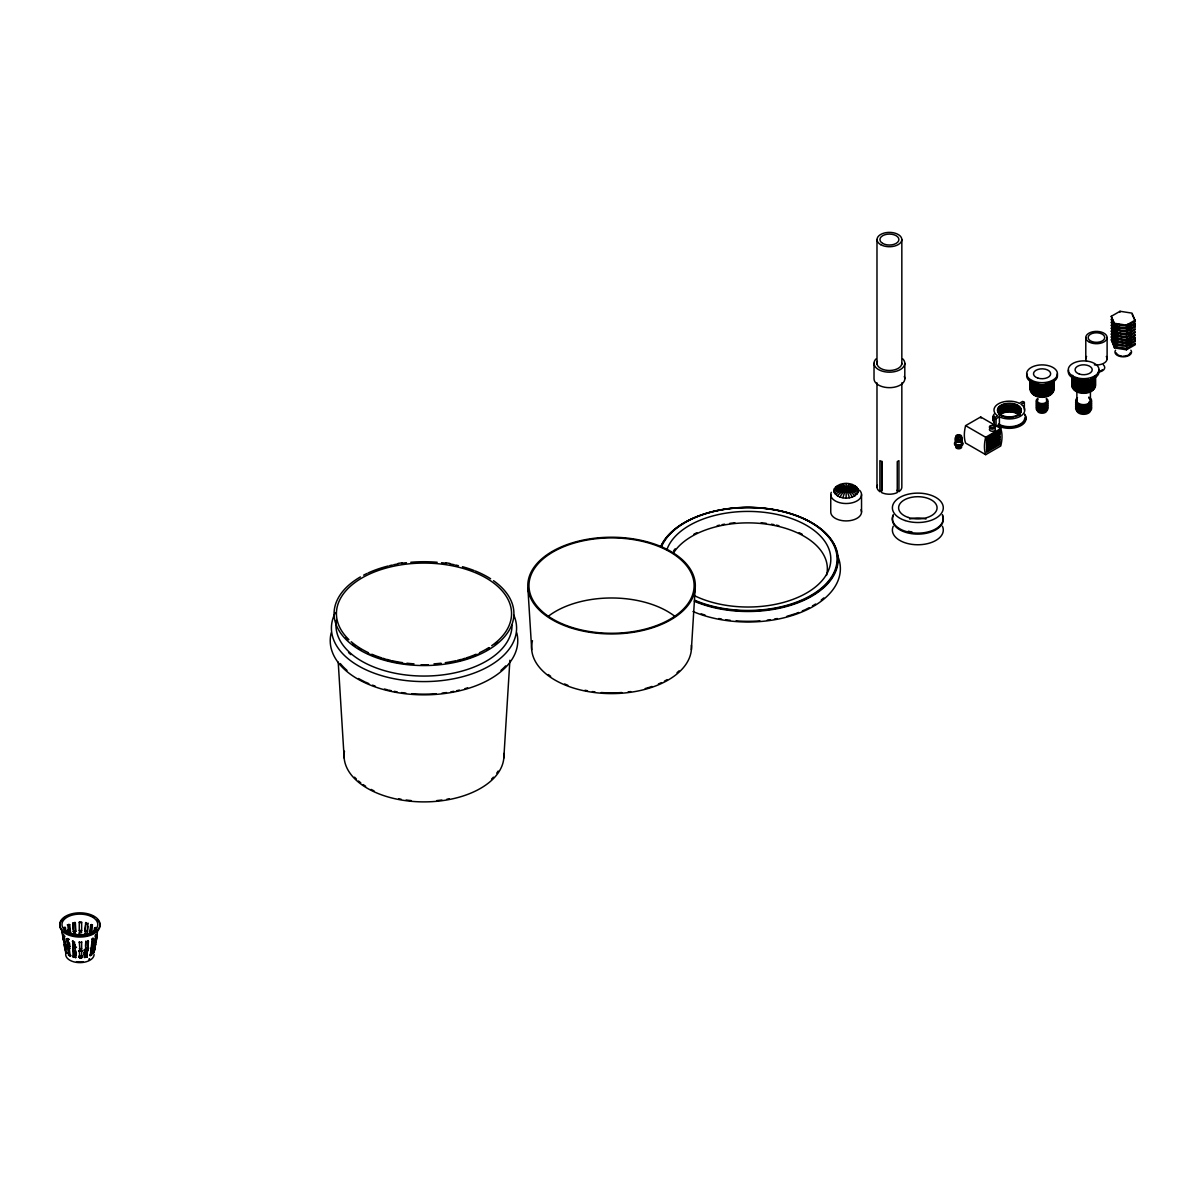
<?xml version="1.0" encoding="UTF-8"?>
<svg xmlns="http://www.w3.org/2000/svg" width="1195" height="1195" viewBox="0 0 1195 1195"><rect width="100%" height="100%" fill="white"/><g stroke="black" fill="none" stroke-linecap="round" stroke-linejoin="round"><path stroke-width="1.5" d="M84.92 931.592L85.846 922.57L84.92 931.592L87.549 931.488L87.847 926.454M87.101 932.115L88.027 923.093M503.827 758.003L509.892 660.252M691.367 649.721L695.206 587.955M84.367 957.076L84.845 950.01L87.041 949.487L87.011 957.18L84.367 957.076L87.011 957.18M84.815 957.703L84.845 950.01M85.457 946.395L85.816 941.092L85.786 948.785L87.967 948.262L88.445 941.197L86.264 941.72M86.563 956.553L87.041 949.487M87.967 948.262L87.997 940.57M90.76 933.639L89.819 933.22L90.715 924.975L92.493 924.9M89.819 933.22L91.552 924.482M91.671 932.533L92.388 925.931L90.715 924.975M91.089 948.621L90.193 955.836L91.716 954.79L92.612 947.575L90.252 948.143M92.209 939.599L91.313 946.813L92.837 945.768L93.733 938.538L91.656 938.986M89.64 955.238L90.88 954.297L91.552 948.89M92.896 938.06L92 945.275L92.837 945.768M94.091 930.95L94.554 927.738L96.556 928.739L95.645 927.484L95.182 930.681M94.958 940.764L95.884 934.804L96.959 935.058L95.809 942.511L93.822 943.527L95.809 942.511M94.898 943.781L96.959 935.058M94.465 944.02L92.448 952.744L93.524 953.012L95.585 944.289L94.465 944.02L93.598 945.29L94.689 945.544M93.524 953.012L95.585 944.289M94.898 947.023L95.914 940.838L94.793 949.935L93.613 949.935M96.974 934.266L96.377 940.271L97.482 931.174M63.858 940.838L64.963 949.935L64.351 943.93M94.793 949.935L94.644 948.576L93.464 948.576M833.707 490.757C836.634 480.928 855.665 480.928 858.578 490.757C855.665 500.585 836.634 500.585 833.707 490.757A33.774 27.575 0 0 1 858.578 490.757M64.455 928.769L65.366 927.499L64.276 927.245L64.739 930.442M67.129 946.694L68.115 945.454M72.79 948.501L72.761 940.809L72.79 948.501L75.419 948.397L75.18 944.857M73.388 957.329L73.358 949.637L73.388 957.329L76.017 957.225L73.836 956.702M85.248 933.071L84.8 933.698L87.429 933.594M95.884 934.804L94.973 936.058L96.063 936.327M68.772 933.803L70.61 932.922L69.713 924.676L67.264 924.9M75.808 952.071L75.808 953.042A4.735 2.734 0 0 0 75.778 955.791L75.808 954.85A4.735 2.734 0 0 1 75.778 952.086L72.88 950.383M75.778 953.057L72.88 951.354M89.819 959.197L89.087 959.749L89.087 958.778M896.833 490.368L898.924 491.578L900.179 490.637A12.428 7.185 0 0 0 901.837 487.052L901.837 382.833M1114.278 323.875L1111.23 316.346L1120.029 311.283L1132.038 313.135L1135.25 321.037L1131.277 323.337L1131.277 325.264L1135.25 322.964L1135.25 323.935L1131.277 326.235L1131.277 328.162L1135.25 325.862L1133.726 322.59M1115.114 326.295L1126.452 328.042L1130.44 325.742L1130.44 323.815L1126.452 326.115L1115.114 324.353L1115.114 326.295L1118.684 324.233M1117.833 326.638L1114.278 328.7L1111.23 322.157L1114.278 329.671M1115.114 329.193L1126.452 330.94L1130.44 328.64L1130.44 326.713L1126.452 329.013L1115.114 327.251L1115.114 329.193L1119.297 327.415A7.11 4.108 0 0 0 1120.522 327.803M1115.114 330.149L1126.452 331.911L1130.44 329.611L1130.44 331.553L1126.452 333.838L1115.114 332.09L1115.114 330.149L1117.489 328.774M1111.23 316.346L1114.457 323.292L1126.452 325.145L1135.25 320.066M1115.114 332.09L1117.489 330.716M66.532 938.926L69.056 939.404L66.532 938.926L67.428 946.141L69.101 947.112L69.937 946.634L69.489 943.019M1115.114 334.988L1126.452 336.751L1130.44 334.451L1130.44 332.509L1126.452 334.809L1115.114 333.061L1115.114 334.988L1119.297 333.226A7.11 4.108 0 0 0 1121.851 333.838M1115.114 335.959L1126.452 337.707L1130.44 335.422L1130.44 337.349L1126.452 339.649L1115.114 337.886L1115.114 335.959L1117.489 334.585M1115.114 337.886L1119.297 336.124M1135.25 325.862L1135.25 326.832L1131.277 329.133L1131.277 331.06L1135.25 328.774L1135.25 329.73L1131.277 332.031L1131.277 333.958L1135.25 331.672L1135.25 332.628L1131.277 334.929L1131.277 336.87L1135.25 334.57L1135.25 335.541L1131.277 337.826L1131.277 339.768L1135.25 337.468L1135.25 338.439L1131.277 340.739L1131.277 342.666L1135.25 340.366L1133.726 337.095M965.59 425.659L980.662 416.965L1000.753 428.557A32.862 18.971 -60 0 1 1000.753 445.974L985.681 454.668L965.59 443.061A32.862 18.971 -60 0 1 965.59 425.659L985.681 437.265L1000.753 428.557M1115.114 340.784L1126.452 342.547L1130.44 340.246L1130.44 338.319L1126.452 340.605L1115.114 338.857L1115.114 340.784L1119.297 339.022A7.11 4.108 0 0 0 1123.24 339.709M67.428 946.141L69.937 946.634M1117.833 341.143L1114.278 343.204L1111.23 336.661L1114.278 344.175M1115.114 343.697L1126.452 345.445L1130.44 343.144L1130.44 341.217L1126.452 343.518L1115.114 341.755L1115.114 343.697L1119.297 341.919M68.488 947.471L69.385 954.685L71.058 955.656L70.221 956.134L68.548 955.163L67.652 947.949L70.161 948.427M1115.114 346.595L1126.452 348.342L1130.44 346.057L1130.44 344.115L1126.452 346.416L1115.114 344.653L1115.114 346.595L1118.684 344.533M994.389 425.48L994.389 417.742L997.735 415.8L996.57 414.994A15.386 8.888 0 0 1 998.482 403.776A15.386 8.888 0 0 1 1017.931 402.67L1019.335 403.327L1022.681 401.401L1024.354 402.371L1024.354 410.109M994.389 417.742L996.062 418.713L999.408 416.771L1000.827 417.443A15.386 8.888 0 0 0 1020.261 416.338A15.386 8.888 0 0 0 1022.173 405.12L1021.008 404.298L1024.354 402.371M68.548 955.163L69.385 954.685M1135.25 340.366L1135.25 341.337L1131.277 343.637L1131.277 345.564L1135.25 343.264L1135.25 344.728L1126.452 349.791L1114.457 347.939L1111.23 339.559L1114.278 346.102M72.88 956.538L75.808 954.85M877.399 485.185A12.428 7.185 0 0 0 878.639 490.637L879.893 491.578L881.985 490.368L881.985 461.255M83.979 952.086L88.37 949.562M83.979 953.057L88.37 950.518M999.931 436.772L986.517 444.51L986.517 443.554L999.931 435.802L999.931 436.772L997.705 435.488M999.931 442.568L986.517 450.321L986.517 449.35L999.931 441.612L999.931 442.568L997.705 441.284M83.725 950.249L88.146 947.725M1127.184 327.415L1130.44 328.64M1127.184 333.226L1130.44 334.451M1127.184 339.022L1130.44 340.246M1127.184 341.919L1130.44 343.144M69.713 924.676L67.876 925.557L68.593 932.16M68.16 933.161L70.61 932.922M73.104 929.576L72.716 922.854L75.36 922.958L75.838 931.353L73.194 931.249L75.838 931.353M62.962 935.297L65.023 944.02L62.962 935.297L64.052 935.043M63.873 936.566L64.948 936.297M64.41 944.618L66.397 945.618L64.41 944.618L65.561 952.071L67.562 953.087L65.561 952.071M87.519 947.635L85.338 948.158L85.786 948.785M85.293 950.637L87.489 950.115M398.055 563.442L402.282 562.77M79.273 922.615L81.648 922.704M79.273 930.397L81.648 930.487M79.273 933.205L81.648 932.608M81.648 942.362L79.273 942.452M81.648 948.681L79.273 948.77M81.648 951.115L79.273 951.205M81.648 957.434L79.273 957.524M62.125 932.533L63.38 940.271L62.274 931.174L62.125 932.533L63.305 932.533M94.883 942.198L96.063 942.198M79.886 921.898L81.648 922.032L81.648 931.174L79.273 931.084L79.273 921.942M445.705 562.77L449.932 563.442M85.398 923.197L87.579 923.72M85.368 930.965L87.549 931.488M72.312 941.436L74.493 941.959L74.971 949.024M93.27 951.459L94.39 951.728M73.239 947.874L75.419 948.397M72.91 950.264L75.091 950.787L75.569 957.852M90.656 932.742L91.597 933.161M998.482 424.076L1000.827 425.181A15.386 8.888 0 0 0 1016.631 425.629A15.386 8.888 0 0 0 1024.772 417.787M998.572 424.987L1000.17 425.749A16.581 9.575 0 0 0 1019.888 425.181A16.581 9.575 0 0 0 1024.683 414.127M1127.811 324.233L1130.44 325.742M1127.811 344.533L1130.44 346.057M90.88 954.297L91.716 954.79M83.964 954.85L86.891 956.538M75.36 922.958L74.912 922.331L75.39 930.726M1132.203 314.479L1135.25 321.037M1133.726 323.561L1135.25 326.832M1133.726 338.065L1135.25 341.337M1114.278 325.802L1111.23 319.259L1114.278 326.773M1114.278 331.598L1111.23 325.055L1114.278 332.568M1114.278 334.51L1111.23 327.953L1114.278 335.466M1114.278 337.408L1111.23 330.851L1114.278 338.379M1114.278 340.306L1111.23 333.749L1114.278 341.277M980.662 416.965L981.035 418.145M64.276 936.536L65.202 942.496M65.501 944.364L66.188 948.83M65.322 945.887L66.472 953.341M65.366 927.499L65.83 930.711M68.205 939.897L69.101 947.112M69.325 948.92L70.221 956.134M67.368 938.448L68.264 945.663M68.877 924.198L69.773 932.444M67.577 930.024L67.936 933.325M75.539 950.159L75.897 955.462M527.876 587.955L531.715 649.721M338.215 662.105L344.16 758.003M73.164 923.481L73.657 931.876M1126.452 325.145L1126.452 326.115M1126.452 328.042L1126.452 329.013M1126.452 330.94L1126.452 331.911M1126.452 333.838L1126.452 334.809M1126.452 336.751L1126.452 337.707M1126.452 339.649L1126.452 340.605M1126.452 342.547L1126.452 343.518M1126.452 345.445L1126.452 346.416M1126.452 348.342L1126.452 349.791M1120.029 311.283L1120.029 312.239M1114.457 323.292L1114.457 347.939M1107.108 337.543L1107.108 358.814M1090.423 390.944L1090.423 401.102M1085.792 337.543L1085.792 358.814M1076.874 390.944L1076.874 401.102M999.408 416.771L999.408 424.509L996.062 426.436L996.062 418.713M904.809 363.295L904.809 378.77M901.837 239.553L901.837 364.221M898.924 491.578L898.924 460.643L897.251 461.599L897.251 492.549L895.623 493.266A12.428 7.185 0 0 1 883.195 493.266L881.566 492.549L881.566 461.599L879.893 460.643L879.893 491.578M876.981 239.553L876.981 364.221M876.981 382.833L876.981 487.052M874.023 363.295L874.023 378.77A15.386 8.888 0 0 0 891.425 387.583A15.386 8.888 0 0 0 904.286 376.47M861.535 494.625L861.535 512.028M846.15 483.572L846.15 497.942M830.749 494.625L830.749 512.028A15.386 8.888 0 0 0 848.151 520.841A15.386 8.888 0 0 0 861.012 509.727M81.648 941.675L81.648 949.368L79.886 949.502L79.273 941.765M81.648 950.428L81.648 958.121L79.886 958.256L79.273 950.518M79.273 932.518L79.273 935.894M82.246 956.792A4.735 2.734 0 0 1 78.646 957.061M84.457 953.715A4.735 2.734 0 0 1 84.457 955.134M84.457 952.759A4.735 2.734 0 0 1 84.457 954.163M82.246 955.821A4.735 2.734 0 0 1 78.646 956.105M78.646 950.817A4.735 2.734 0 0 1 82.246 951.086M97.318 919.612A20.136 11.621 0 0 1 91.418 934.938A20.136 11.621 0 0 1 64.455 932.892A20.136 11.621 0 0 1 65.65 917.207M89.939 915.355A20.136 11.621 0 0 1 94.106 917.207M94.091 954.432A14.206 8.201 0 0 1 78.019 962.558A14.206 8.201 0 0 1 66.158 952.31M93.27 933.161A18.941 10.934 0 0 1 90.745 934.385M87.892 935.341A18.941 10.934 0 0 1 84.785 935.984M70.4 934.893A18.941 10.934 0 0 1 67.697 933.803M66.487 933.161A18.941 10.934 0 0 1 64.351 931.697M83.247 961.691A13.026 7.514 0 0 1 76.51 961.691M73.373 947.919A13.026 7.514 0 0 1 76.51 947.157M942.422 515.613A25.453 14.698 0 0 1 917.835 534.12A25.453 14.698 0 0 1 893.248 515.613M912.009 531.969A22.496 12.996 0 0 1 908.32 531.192M942.422 526.248A25.453 14.698 0 0 1 917.835 544.756A25.453 14.698 0 0 1 893.248 526.248M909.694 519.018A19.239 11.114 0 0 1 925.976 519.018M942.422 514.642A25.453 14.698 0 0 1 917.835 533.149A25.453 14.698 0 0 1 893.248 514.642M834.14 488.904A33.774 26.634 24.9 0 1 858.159 492.609M835.38 487.172A33.774 23.885 45 0 1 856.92 494.342M839.936 484.543A33.774 13.787 71.6 0 1 852.364 496.971M837.351 485.678A33.774 19.493 60 0 1 854.933 495.835M834.14 492.609A33.774 26.634 -24.9 0 1 858.159 488.904M835.38 494.342A33.774 23.885 -45 0 1 856.92 487.172M842.923 483.826A33.774 7.14 81.2 0 1 849.361 497.688M837.351 495.835A33.774 19.493 -60 0 1 854.933 485.678M839.936 496.971A33.774 13.787 -71.6 0 1 852.364 484.543M842.923 497.688A33.774 7.14 -81.2 0 1 849.361 483.826M859.474 490.174A15.386 8.888 0 0 1 848.151 503.439A15.386 8.888 0 0 1 831.272 492.325M902.748 358.858A15.386 8.888 0 0 1 889.409 372.183A15.386 8.888 0 0 1 876.084 358.858M901.837 363.295A12.428 7.185 0 0 1 887.795 370.42A12.428 7.185 0 0 1 877.399 361.443M960.451 436.578A3.555 2.046 0 0 1 961.392 439.685A3.555 2.046 0 0 1 955.94 439.685A3.555 2.046 0 0 1 956.896 436.578M961.228 437.504A2.958 1.703 0 0 1 960.362 439.76A2.958 1.703 0 0 1 956.403 439.461A2.958 1.703 0 0 1 956.568 437.146M958.674 436.653A2.958 1.703 0 0 1 959.436 436.713M961.183 438.849A3.555 2.046 0 0 1 960.944 441.866A3.555 2.046 0 0 1 955.761 441.478A3.555 2.046 0 0 1 956.896 438.52M960.212 447.572A1.778 1.031 0 0 1 957.135 447.572M961.228 446.213A2.958 1.703 0 0 1 960.362 448.469A2.958 1.703 0 0 1 956.403 448.155A2.958 1.703 0 0 1 956.568 445.854M962.677 443.539A4.138 2.39 0 0 1 960.093 446.407A4.138 2.39 0 0 1 954.91 445.167A4.138 2.39 0 0 1 956.597 442.09M961.602 442.464A4.138 2.39 0 0 1 962.259 442.972M961.631 444.167A2.958 1.703 0 0 1 960.153 445.645M957.897 445.81A2.958 1.703 0 0 1 956.105 445.018M961.602 441.508A4.138 2.39 0 0 1 961.333 445.033A4.138 2.39 0 0 1 955.268 444.57A4.138 2.39 0 0 1 956.597 441.119M961.228 442.344A2.958 1.703 0 0 1 960.362 444.6A2.958 1.703 0 0 1 956.403 444.301A2.958 1.703 0 0 1 956.568 441.986M961.228 439.446A2.958 1.703 0 0 1 961.228 441.149M960.765 441.508A2.958 1.703 0 0 1 956.568 441.508A2.958 1.703 0 0 1 956.568 439.088M985.681 454.668A32.862 18.971 -60 0 1 985.681 437.265M994.867 428.572A2.987 1.718 0 0 1 992.776 431.246A2.987 1.718 0 0 1 989.565 428.975A2.987 1.718 0 0 1 994.494 428.318M994.942 433.098A2.614 1.509 0 0 1 994.793 433.979M994.225 434.457A2.614 1.509 0 0 1 992.388 434.905M995.136 432.127A2.987 1.718 0 0 1 993.523 433.053M995.136 433.098A2.987 1.718 0 0 1 994.867 433.382M994.046 431.933A2.987 1.718 0 0 1 993.523 432.082M995.316 433.068A2.987 1.718 0 0 1 992.388 435.114M1020.306 411.782A11.845 6.841 0 0 0 1010.537 407.6A11.845 6.841 0 0 0 999.528 410.602L998.437 411.782L999.528 408.675A11.845 6.841 0 0 1 1012.807 405.927A11.845 6.841 0 0 1 1021.217 412.469M1003.456 416.622A10.65 6.154 0 0 1 1000.514 408.092A10.65 6.154 0 0 1 1015.287 406.39A10.65 6.154 0 0 1 1018.23 414.919M1016.915 415.86A10.65 6.154 0 0 1 1015.287 416.622M1013.45 417.189A10.65 6.154 0 0 1 1005.294 417.189M1002.799 416.218A11.845 6.841 0 0 1 1000.469 406.031A11.845 6.841 0 0 1 1018.274 406.031A11.845 6.841 0 0 1 1015.944 416.218M1013.898 416.846A11.845 6.841 0 0 1 1004.846 416.846M998.915 414.635A10.65 6.154 0 0 1 1010.417 407.316A10.65 6.154 0 0 1 1019.216 415.785M998.915 414.172A10.65 6.154 0 0 1 1010.417 409.243A10.65 6.154 0 0 1 1020.022 415.367M999.528 412.544A11.845 6.841 0 0 1 1010.537 409.541A11.845 6.841 0 0 1 1020.306 413.724M999.528 414.471A11.845 6.841 0 0 1 1019.216 414.471M994.27 419.52A15.386 8.888 0 0 1 994.27 416.054M1024.683 415.098A16.581 9.575 0 0 1 1018.588 426.72A16.581 9.575 0 0 1 997.646 425.525M994.061 422.418A16.581 9.575 0 0 1 993.12 416.891M994.061 421.447A16.581 9.575 0 0 1 994.061 414.127M1088.57 411.558A5.333 3.077 0 0 1 1088.077 412.096M1086.613 412.932A5.333 3.077 0 0 1 1085.687 413.216M1081.609 413.216A5.333 3.077 0 0 1 1080.683 412.932M1088.914 398.219A6.811 3.929 0 0 1 1088.466 403.492A6.811 3.929 0 0 1 1079.324 403.746L1078.383 403.208A6.811 3.929 0 0 1 1077.128 399.578M1095.262 376.664A11.845 6.841 0 0 1 1082.491 384.79A11.845 6.841 0 0 1 1072.707 375.379M1095.262 378.591A11.845 6.841 0 0 1 1082.491 386.732A11.845 6.841 0 0 1 1072.707 377.306M1093.5 381.802A10.65 6.154 0 0 1 1091.184 383.789M1089.571 384.551A10.65 6.154 0 0 1 1073.2 380.637M1094.306 379.442A10.65 6.154 0 0 1 1094.097 380.637M1089.825 403.581A7.992 4.616 0 0 1 1089.302 409.78A7.992 4.616 0 0 1 1078.577 410.079L1077.472 409.437A7.992 4.616 0 0 1 1075.993 405.165M1090.423 408.063A6.811 3.929 0 0 1 1086.852 411.916A6.811 3.929 0 0 1 1079.324 411.483L1078.383 410.946A6.811 3.929 0 0 1 1077.128 407.301M1093.5 380.832A10.65 6.154 0 0 1 1082.61 384.596A10.65 6.154 0 0 1 1073.2 379.681M1094.306 378.471A10.65 6.154 0 0 1 1094.097 379.681M1093.5 383.729A10.65 6.154 0 0 1 1076.112 385.731M1074.783 384.79A10.65 6.154 0 0 1 1073.2 382.579M1094.306 381.369A10.65 6.154 0 0 1 1094.097 382.579M1095.262 379.562A11.845 6.841 0 0 1 1082.491 387.703A11.845 6.841 0 0 1 1072.707 378.277M1093.5 382.758A10.65 6.154 0 0 1 1091.184 384.76M1089.571 385.522A10.65 6.154 0 0 1 1085.732 386.448M1081.565 386.448A10.65 6.154 0 0 1 1073.2 381.608M1094.306 380.413A10.65 6.154 0 0 1 1094.097 381.608M1090.423 410.766A6.811 3.929 0 0 1 1086.255 414.008A6.811 3.929 0 0 1 1079.324 413.425L1078.383 412.872A6.811 3.929 0 0 1 1077.128 409.243M1095.262 376.425A11.845 6.841 0 0 1 1083.656 381.922A11.845 6.841 0 0 1 1072.034 376.425M1093.5 377.934A10.65 6.154 0 0 1 1091.184 379.92M1089.571 380.697A10.65 6.154 0 0 1 1085.732 381.608M1081.565 381.608A10.65 6.154 0 0 1 1073.2 376.769M1095.262 377.62A11.845 6.841 0 0 1 1082.491 385.761A11.845 6.841 0 0 1 1072.707 376.335M1092.514 378.023A10.65 6.154 0 0 1 1091.184 378.964M1089.571 379.726A10.65 6.154 0 0 1 1087.734 380.294M1085.732 380.637A10.65 6.154 0 0 1 1081.565 380.637M1079.578 380.294A10.65 6.154 0 0 1 1074.783 378.023M1094.59 376.739A11.845 6.841 0 0 1 1082.491 380.921A11.845 6.841 0 0 1 1072.034 375.454M1095.262 375.693A11.845 6.841 0 0 1 1083.656 383.864A11.845 6.841 0 0 1 1072.034 375.693M1095.486 376.052A11.845 6.841 0 0 1 1083.656 382.893A11.845 6.841 0 0 1 1071.81 376.052M1093.5 378.89A10.65 6.154 0 0 1 1089.571 381.653M1087.734 382.221A10.65 6.154 0 0 1 1079.578 382.221M1077.726 381.653A10.65 6.154 0 0 1 1076.112 380.891M1074.783 379.965A10.65 6.154 0 0 1 1073.2 377.739M1094.306 376.544A10.65 6.154 0 0 1 1094.097 377.739M1093.5 379.861A10.65 6.154 0 0 1 1089.571 382.624M1087.734 383.192A10.65 6.154 0 0 1 1074.783 380.921M1073.797 379.861A10.65 6.154 0 0 1 1073.2 378.71M1095.262 380.533A11.845 6.841 0 0 1 1082.491 388.659A11.845 6.841 0 0 1 1072.707 379.248M1093.5 384.7A10.65 6.154 0 0 1 1089.571 387.464M1087.734 388.031A10.65 6.154 0 0 1 1074.783 385.761M1073.797 384.7A10.65 6.154 0 0 1 1073.2 383.55M1095.262 381.489A11.845 6.841 0 0 1 1082.491 389.63A11.845 6.841 0 0 1 1072.707 380.204M1093.5 385.671A10.65 6.154 0 0 1 1082.61 389.436A10.65 6.154 0 0 1 1073.2 384.506M1095.262 382.46A11.845 6.841 0 0 1 1082.491 390.601A11.845 6.841 0 0 1 1072.707 381.175M1093.5 386.627A10.65 6.154 0 0 1 1081.565 390.317M1079.578 389.958A10.65 6.154 0 0 1 1073.2 385.477M1094.306 384.282A10.65 6.154 0 0 1 1094.097 385.477M1095.262 383.431A11.845 6.841 0 0 1 1082.491 391.557A11.845 6.841 0 0 1 1072.707 382.146M1093.5 387.598A10.65 6.154 0 0 1 1091.184 389.6M1089.571 390.362A10.65 6.154 0 0 1 1085.732 391.273M1079.578 390.929A10.65 6.154 0 0 1 1073.2 386.448M1094.306 385.238A10.65 6.154 0 0 1 1094.097 386.448M1095.262 384.387A11.845 6.841 0 0 1 1082.491 392.528A11.845 6.841 0 0 1 1072.707 383.117M1094.306 386.209A10.65 6.154 0 0 1 1087.734 391.9A10.65 6.154 0 0 1 1076.112 390.556M1074.783 389.63A10.65 6.154 0 0 1 1073.2 387.404M1088.182 379.472A11.845 6.841 0 0 1 1079.115 379.472M1087.734 379.323A10.65 6.154 0 0 1 1079.578 379.323M1077.726 378.755A10.65 6.154 0 0 1 1076.112 377.993M1098.743 369.972A15.386 8.888 0 0 1 1083.656 380.593A15.386 8.888 0 0 1 1068.554 369.972M1090.423 406.897A6.811 3.929 0 0 1 1086.255 410.139A6.811 3.929 0 0 1 1079.324 409.556L1078.383 409.004A6.811 3.929 0 0 1 1077.128 405.374M1088.914 404.015A6.811 3.929 0 0 1 1089.646 404.657M1088.914 402.088A6.811 3.929 0 0 1 1088.466 407.361A6.811 3.929 0 0 1 1079.324 407.614L1078.383 407.077A6.811 3.929 0 0 1 1077.128 403.432M1090.423 402.267A6.811 3.929 0 0 1 1086.852 406.106A6.811 3.929 0 0 1 1079.324 405.688L1078.383 405.135A6.811 3.929 0 0 1 1076.874 402.267M1090.706 400.474A7.992 4.616 0 0 1 1088.72 406.21A7.992 4.616 0 0 1 1078.577 406.21L1077.472 405.568A7.992 4.616 0 0 1 1075.993 401.311M1090.706 402.401A7.992 4.616 0 0 1 1088.72 408.152A7.992 4.616 0 0 1 1078.577 408.152L1077.472 407.51A7.992 4.616 0 0 1 1075.993 403.238M1090.706 406.27A7.992 4.616 0 0 1 1088.72 412.021A7.992 4.616 0 0 1 1078.577 412.021L1077.472 411.379A7.992 4.616 0 0 1 1075.993 407.107M1088.72 397.143A7.992 4.616 0 0 1 1089.825 403.641A7.992 4.616 0 0 1 1078.577 404.283L1077.472 403.641A7.992 4.616 0 0 1 1077.472 397.786M1094.306 387.18A10.65 6.154 0 0 1 1084.687 393.304A10.65 6.154 0 0 1 1073.2 388.375M1053.691 384.521A11.845 6.841 0 0 1 1042.07 392.692A11.845 6.841 0 0 1 1030.463 384.521M1053.691 383.565A11.845 6.841 0 0 1 1042.07 391.721A11.845 6.841 0 0 1 1030.463 383.565M1053.691 382.594A11.845 6.841 0 0 1 1042.07 390.765A11.845 6.841 0 0 1 1030.463 382.594M1053.691 381.623A11.845 6.841 0 0 1 1042.07 389.794A11.845 6.841 0 0 1 1030.463 381.623M1053.691 380.652A11.845 6.841 0 0 1 1042.07 388.823A11.845 6.841 0 0 1 1030.463 380.652M1053.915 381.026A11.845 6.841 0 0 1 1042.07 387.867A11.845 6.841 0 0 1 1030.224 381.026M1052.72 381.504A10.65 6.154 0 0 1 1044.146 387.538M1039.994 387.538A10.65 6.154 0 0 1 1032.226 383.864M1031.614 382.714A10.65 6.154 0 0 1 1031.419 381.504M1052.72 382.475A10.65 6.154 0 0 1 1051.914 384.835M1050.928 385.895A10.65 6.154 0 0 1 1033.212 385.895M1031.614 383.67A10.65 6.154 0 0 1 1031.419 382.475M1053.915 380.055A11.845 6.841 0 0 1 1042.07 386.896A11.845 6.841 0 0 1 1030.224 380.055M1053.691 388.39A11.845 6.841 0 0 1 1042.07 396.561A11.845 6.841 0 0 1 1030.463 388.39M1053.691 385.492A11.845 6.841 0 0 1 1042.07 393.663A11.845 6.841 0 0 1 1030.463 385.492M1053.691 386.463A11.845 6.841 0 0 1 1042.07 394.634A11.845 6.841 0 0 1 1030.463 386.463M1053.691 387.419A11.845 6.841 0 0 1 1042.07 395.59A11.845 6.841 0 0 1 1030.463 387.419M1052.526 390.436A10.65 6.154 0 0 1 1043.116 395.366A10.65 6.154 0 0 1 1032.226 391.601M1050.928 382.027A10.65 6.154 0 0 1 1033.212 382.027M1053.691 380.428A11.845 6.841 0 0 1 1042.07 385.925A11.845 6.841 0 0 1 1030.463 380.428M1052.526 391.407A10.65 6.154 0 0 1 1043.116 396.337A10.65 6.154 0 0 1 1032.226 392.558M1052.526 384.641A10.65 6.154 0 0 1 1043.116 389.57A10.65 6.154 0 0 1 1032.226 385.791M1048.642 382.848A11.845 6.841 0 0 1 1046.596 383.476M1037.544 383.476A11.845 6.841 0 0 1 1035.497 382.848M1053.004 380.742A11.845 6.841 0 0 1 1042.07 384.954A11.845 6.841 0 0 1 1031.136 380.742M1052.526 380.772A10.65 6.154 0 0 1 1046.148 385.253M1044.146 385.612A10.65 6.154 0 0 1 1039.994 385.612M1037.992 385.253A10.65 6.154 0 0 1 1032.226 381.922M1052.72 387.314A10.65 6.154 0 0 1 1044.146 393.349A10.65 6.154 0 0 1 1032.226 389.66M1031.614 388.509A10.65 6.154 0 0 1 1031.419 387.314M1052.526 389.48A10.65 6.154 0 0 1 1043.116 394.395A10.65 6.154 0 0 1 1032.226 390.631M1052.526 385.612A10.65 6.154 0 0 1 1043.116 390.526A10.65 6.154 0 0 1 1032.226 386.762M1052.526 386.582A10.65 6.154 0 0 1 1046.148 391.064M1044.146 391.407A10.65 6.154 0 0 1 1039.994 391.407M1037.992 391.064A10.65 6.154 0 0 1 1032.226 387.733M1052.72 386.343A10.65 6.154 0 0 1 1044.146 392.378M1039.994 392.378A10.65 6.154 0 0 1 1032.226 388.704M1031.614 387.538A10.65 6.154 0 0 1 1031.419 386.343M1057.172 373.975A15.386 8.888 0 0 1 1042.07 384.596A15.386 8.888 0 0 1 1026.968 373.975M1046.357 399.683A4.735 2.734 0 0 1 1041.816 403.581A4.735 2.734 0 0 1 1038.022 399.429M1052.526 381.743A10.65 6.154 0 0 1 1046.148 386.224M1044.146 386.582A10.65 6.154 0 0 1 1039.994 386.582M1037.992 386.224A10.65 6.154 0 0 1 1032.226 382.893M1045.998 403.193A4.735 2.734 0 0 1 1042.533 407.435A4.735 2.734 0 0 1 1037.693 403.671M1047.537 401.475A5.915 3.421 0 0 1 1042.07 406.195A5.915 3.421 0 0 1 1036.603 401.475M1046.715 402.252A4.735 2.734 0 0 1 1042.07 405.508A4.735 2.734 0 0 1 1037.424 402.252M1046.252 398.428A5.915 3.421 0 0 1 1046.252 403.253A5.915 3.421 0 0 1 1037.887 403.253A5.915 3.421 0 0 1 1037.887 398.428M1047.537 403.402A5.915 3.421 0 0 1 1042.07 408.122A5.915 3.421 0 0 1 1036.603 403.402M1046.447 405.598A4.735 2.734 0 0 1 1042.07 409.377A4.735 2.734 0 0 1 1037.693 405.598M1046.447 409.467A4.735 2.734 0 0 1 1042.07 413.246A4.735 2.734 0 0 1 1037.693 409.467M1047.537 407.271A5.915 3.421 0 0 1 1041.487 411.976A5.915 3.421 0 0 1 1037.155 406.673M1046.715 408.048A4.735 2.734 0 0 1 1041.607 411.304A4.735 2.734 0 0 1 1037.693 407.54M1047.537 405.344A5.915 3.421 0 0 1 1042.07 410.064A5.915 3.421 0 0 1 1036.603 405.344M1044.161 411.722A2.958 1.703 0 0 1 1043.713 411.931M1040.427 411.931A2.958 1.703 0 0 1 1039.979 411.722M1052.72 391.183A10.65 6.154 0 0 1 1042.07 397.323A10.65 6.154 0 0 1 1031.419 391.183M1103.343 364.863A8.29 4.78 0 0 1 1098.071 372.213M1102.358 369.793A7.11 4.108 0 0 1 1101.476 370.42M1100.401 370.928A7.11 4.108 0 0 1 1099.161 371.301M1106.301 356.454A10.65 6.154 0 0 1 1104.688 362.712A10.65 6.154 0 0 1 1094.366 364.848M1086.599 361.174A10.65 6.154 0 0 1 1086.599 356.454M1124.629 328.027A7.11 4.108 0 0 1 1121.851 328.027M1130.216 352.854A7.11 4.108 0 0 1 1129.798 353.615M1129.141 354.332A7.11 4.108 0 0 1 1128.259 354.945M1127.184 355.453A7.11 4.108 0 0 1 1123.24 356.155M1121.851 356.065A7.11 4.108 0 0 1 1119.297 355.453M1118.221 354.945A7.11 4.108 0 0 1 1117.34 354.332M1116.683 353.615A7.11 4.108 0 0 1 1116.279 352.854M1127.184 324.517A7.11 4.108 0 0 1 1125.959 324.906M1123.24 325.204A7.11 4.108 0 0 1 1119.297 324.517M1127.184 344.817A7.11 4.108 0 0 1 1125.959 345.206M1123.24 345.519A7.11 4.108 0 0 1 1119.297 344.817M1127.184 330.328A7.11 4.108 0 0 1 1125.959 330.701M1124.629 330.94A7.11 4.108 0 0 1 1119.297 330.328M1125.959 342.308A7.11 4.108 0 0 1 1120.522 342.308M1125.959 336.497A7.11 4.108 0 0 1 1120.522 336.497M1130.903 350.21A8.29 4.78 0 0 1 1123.24 356.827A8.29 4.78 0 0 1 1115.577 350.21M548.102 616.426A78.975 45.604 0 0 1 674.981 616.426M679.074 670.828A78.736 45.455 0 0 1 677.012 672.71M667.213 679.611A78.736 45.455 0 0 1 664.42 681.15M661.492 682.599A78.736 45.455 0 0 1 658.445 683.973M652.022 686.453A78.736 45.455 0 0 1 645.21 688.559M630.676 691.561A78.736 45.455 0 0 1 628.167 691.89M621.818 692.532A78.736 45.455 0 0 1 601.264 692.532M594.916 691.89A78.736 45.455 0 0 1 592.406 691.561M587.462 690.74A78.736 45.455 0 0 1 585.012 690.262M567.804 685.258A78.736 45.455 0 0 1 564.637 683.973M550.671 676.295A78.736 45.455 0 0 1 548.296 674.548M691.367 645.195A79.931 46.142 0 0 1 607.628 693.548A79.931 46.142 0 0 1 532.477 640.684M823.803 597.918A91.149 52.625 0 0 1 821.234 600.024M815.558 604.028A91.149 52.625 0 0 1 812.466 605.895M809.224 607.672A91.149 52.625 0 0 1 805.848 609.36M804.683 609.898A91.149 52.625 0 0 1 802.308 610.944M798.663 612.438A91.149 52.625 0 0 1 796.154 613.364M794.884 613.812A91.149 52.625 0 0 1 786.982 616.247M777.318 618.517A91.149 52.625 0 0 1 774.48 619.04M770.163 619.727A91.149 52.625 0 0 1 767.265 620.115M759.915 620.862A91.149 52.625 0 0 1 736.12 620.862M730.235 620.295A91.149 52.625 0 0 1 725.873 619.727M721.556 619.04A91.149 52.625 0 0 1 718.718 618.517M705.05 615.096A91.149 52.625 0 0 1 701.151 613.812M837.605 555.72A92.359 53.327 0 0 1 799.321 613.02A92.359 53.327 0 0 1 692.995 611.511M660.611 546.832A90.103 52.027 0 0 1 781.127 511.101A90.103 52.027 0 0 1 826.776 584.743A90.103 52.027 0 0 1 694.34 601.264M661.014 546.563A89.7 51.788 0 0 1 780.977 510.982A89.7 51.788 0 0 1 826.417 584.295A89.7 51.788 0 0 1 694.594 600.741M661.582 546.518A89.102 51.445 0 0 1 780.768 511.176A89.102 51.445 0 0 1 825.894 583.996A89.102 51.445 0 0 1 694.937 600.338M666.795 549.894A82.813 47.815 0 0 1 777.183 514.477A82.813 47.815 0 0 1 819.725 583.13A82.813 47.815 0 0 1 695.49 596.171M673.577 550.88A80.573 46.515 0 0 1 675.19 548.789M693.907 534.21A80.573 46.515 0 0 1 696.909 532.716M717.179 525.71A80.573 46.515 0 0 1 719.644 525.143M722.124 524.635A80.573 46.515 0 0 1 724.633 524.172M729.727 523.38A80.573 46.515 0 0 1 734.895 522.783M761.14 522.783A80.573 46.515 0 0 1 766.309 523.38M771.402 524.172A80.573 46.515 0 0 1 773.912 524.635M776.391 525.143A80.573 46.515 0 0 1 778.856 525.71M799.126 532.716A80.573 46.515 0 0 1 802.129 534.21M673.323 553.255A79.333 45.798 0 0 1 767.295 524.246A79.333 45.798 0 0 1 826.492 575.407M348.895 639.624A87.564 50.549 0 0 1 370.689 573.525A87.564 50.549 0 0 1 486.918 578.485A87.564 50.549 0 0 1 491.683 645.703M488.874 647.585A87.564 50.549 0 0 1 479.539 652.709M476.148 654.233A87.564 50.549 0 0 1 470.233 656.563M469.008 656.996A87.564 50.549 0 0 1 466.528 657.818M465.273 658.221A87.564 50.549 0 0 1 462.719 658.968M461.434 659.326A87.564 50.549 0 0 1 457.506 660.342M456.176 660.656A87.564 50.549 0 0 1 445.272 662.672M441.074 663.21A87.564 50.549 0 0 1 434.009 663.852M413.993 663.852A87.564 50.549 0 0 1 406.912 663.21M402.715 662.672A87.564 50.549 0 0 1 391.811 660.656M390.481 660.342A87.564 50.549 0 0 1 386.553 659.326M385.268 658.968A87.564 50.549 0 0 1 382.714 658.221M381.459 657.818A87.564 50.549 0 0 1 371.839 654.233M368.448 652.709A87.564 50.549 0 0 1 351.196 641.715M493.505 580.695A89.924 51.923 0 0 1 483.288 652.664A89.924 51.923 0 0 1 358.366 649.124A89.924 51.923 0 0 1 360.412 576.916M363.609 575.168A89.924 51.923 0 0 1 366.94 573.495M368.09 572.973A89.924 51.923 0 0 1 388.226 565.997M389.585 565.668A89.924 51.923 0 0 1 392.318 565.041M393.693 564.742A89.924 51.923 0 0 1 397.89 563.95M402.147 563.263A89.924 51.923 0 0 1 406.449 562.711M410.796 562.277A89.924 51.923 0 0 1 437.191 562.277M441.538 562.711A89.924 51.923 0 0 1 445.84 563.263M450.097 563.95A89.924 51.923 0 0 1 454.294 564.742M455.668 565.041A89.924 51.923 0 0 1 458.417 565.668M462.45 566.699A89.924 51.923 0 0 1 473.952 570.463M475.177 570.941A89.924 51.923 0 0 1 490.622 578.768M513.805 615.141A92.583 53.446 0 0 1 421.73 681.568A92.583 53.446 0 0 1 335.407 612.617M516.748 632.767A93.763 54.133 0 0 1 424.001 694.833A93.763 54.133 0 0 1 331.239 632.767M498.136 771.059A78.736 45.455 0 0 1 496.747 773.135M493.43 777.168A78.736 45.455 0 0 1 491.533 779.11M449.305 798.783A78.736 45.455 0 0 1 446.855 799.246M441.881 800.008A78.736 45.455 0 0 1 436.817 800.59M411.17 800.59A78.736 45.455 0 0 1 406.121 800.008M401.132 799.246A78.736 45.455 0 0 1 398.682 798.783M374.05 790.881A78.736 45.455 0 0 1 371.122 789.417M365.655 786.265A78.736 45.455 0 0 1 363.131 784.577M360.756 782.815A78.736 45.455 0 0 1 358.53 780.992M356.454 779.11A78.736 45.455 0 0 1 354.556 777.168M497.777 642.103A88.744 51.236 0 0 1 495.283 644.15M489.756 648.048A88.744 51.236 0 0 1 486.753 649.871M479.165 653.77A88.744 51.236 0 0 1 467.111 658.415M465.826 658.818A88.744 51.236 0 0 1 463.242 659.58M461.942 659.954A88.744 51.236 0 0 1 457.954 660.969M449.753 662.657A88.744 51.236 0 0 1 446.96 663.12M441.313 663.882A88.744 51.236 0 0 1 437.011 664.315M428.348 664.808A88.744 51.236 0 0 1 421.088 664.838M410.975 664.315A88.744 51.236 0 0 1 403.85 663.539M402.431 663.33A88.744 51.236 0 0 1 391.377 661.283M388.704 660.641A88.744 51.236 0 0 1 386.045 659.954M384.745 659.58A88.744 51.236 0 0 1 382.161 658.818M380.891 658.415A88.744 51.236 0 0 1 378.367 657.579M374.692 656.234A88.744 51.236 0 0 1 372.302 655.278M371.122 654.785A88.744 51.236 0 0 1 367.701 653.247M361.248 649.871A88.744 51.236 0 0 1 358.246 648.048M355.393 646.136A88.744 51.236 0 0 1 352.719 644.15M347.879 639.982A88.744 51.236 0 0 1 345.728 637.786M512.028 625.239A88.027 50.817 0 0 1 419.669 675.997A88.027 50.817 0 0 1 336.392 620.25M505.649 665.899A92.583 53.446 0 0 1 500.974 670.395M467.633 687.842A92.583 53.446 0 0 1 464.945 688.649M459.418 690.083A92.583 53.446 0 0 1 456.609 690.725M453.756 691.322A92.583 53.446 0 0 1 450.873 691.86M446.497 692.547A92.583 53.446 0 0 1 442.06 693.13M436.085 693.697A92.583 53.446 0 0 1 411.916 693.697M405.927 693.13A92.583 53.446 0 0 1 401.505 692.547M397.113 691.86A92.583 53.446 0 0 1 394.231 691.322M391.377 690.725A92.583 53.446 0 0 1 388.569 690.083M387.165 689.739A92.583 53.446 0 0 1 384.417 689.022M375.111 686.094A92.583 53.446 0 0 1 372.556 685.153M368.852 683.63A92.583 53.446 0 0 1 365.267 682.016M364.102 681.464A92.583 53.446 0 0 1 358.53 678.506M347.013 670.395A92.583 53.446 0 0 1 340.306 663.554M503.827 753.477A79.931 46.142 0 0 1 422.029 801.875A79.931 46.142 0 0 1 344.459 751.222M350.867 654.621A87.952 50.773 0 0 1 348.552 652.515M999.931 430.006L986.517 437.743L986.517 438.714L999.931 430.977L999.931 430.006M999.931 431.948L986.517 439.685L986.517 440.656L999.931 432.904L999.931 431.948M999.931 433.875L986.517 441.612L986.517 442.583L999.931 434.846L999.931 433.875M999.931 437.743L986.517 445.481L986.517 446.452L999.931 438.714L999.931 437.743M999.931 439.67L986.517 447.423L986.517 448.379L999.931 440.641L999.931 439.67M999.931 443.539L986.517 451.277L986.517 452.248L999.931 444.51L999.931 443.539M75.151 932.922L72.955 933.444L75.599 933.549L75.151 932.922M69.818 934.52A20.136 11.621 0 0 0 100.007 924.452A20.136 11.621 0 0 0 69.818 914.384A20.136 11.621 0 0 0 69.818 934.52M67.204 931.771A17.925 10.352 0 0 0 97.183 927.141A17.925 10.352 0 0 0 75.24 914.459A17.925 10.352 0 0 0 67.204 931.771M908.215 517.435A19.239 11.114 0 0 0 937.074 507.815A19.239 11.114 0 0 0 908.215 498.195A19.239 11.114 0 0 0 908.215 517.435M905.108 520.542A25.453 14.698 0 0 0 943.288 507.815A25.453 14.698 0 0 0 905.108 495.088A25.453 14.698 0 0 0 905.108 520.542M880.625 244.616A12.428 7.185 0 0 0 901.418 241.405A12.428 7.185 0 0 0 886.197 232.622A12.428 7.185 0 0 0 880.625 244.616M882.717 243.422A9.47 5.467 0 0 0 898.565 240.957A9.47 5.467 0 0 0 886.959 234.265A9.47 5.467 0 0 0 882.717 243.422M956.568 437.639A2.958 1.703 0 0 0 961.527 436.877A2.958 1.703 0 0 0 957.897 434.771A2.958 1.703 0 0 0 956.568 437.639M957.778 437.31A1.778 1.031 0 0 0 960.451 436.429A1.778 1.031 0 0 0 957.778 435.533A1.778 1.031 0 0 0 957.778 437.31M990.655 428.228A2.614 1.509 0 0 0 994.942 427.392A2.614 1.509 0 0 0 991.536 425.674A2.614 1.509 0 0 0 990.655 428.228M990.894 428.587A2.987 1.718 0 0 0 995.36 427.093A2.987 1.718 0 0 0 990.894 425.599A2.987 1.718 0 0 0 990.894 428.587M1001.559 415.188A11.845 6.841 0 0 0 1020.993 411.394A11.845 6.841 0 0 0 1005.563 403.581A11.845 6.841 0 0 0 1001.559 415.188M1009.372 411.155A10.65 6.154 0 0 0 999.528 414.949A11.845 6.841 0 0 1 1019.216 414.964A10.65 6.154 0 0 0 1009.372 411.155M1079.354 374.065A8.589 4.959 0 0 0 1092.23 369.778A8.589 4.959 0 0 0 1079.354 365.476A8.589 4.959 0 0 0 1079.354 374.065M1075.948 377.471A15.386 8.888 0 0 0 1099.041 369.778A15.386 8.888 0 0 0 1075.948 362.085A15.386 8.888 0 0 0 1075.948 377.471M1037.783 378.068A8.589 4.959 0 0 0 1050.659 373.781A8.589 4.959 0 0 0 1037.783 369.479A8.589 4.959 0 0 0 1037.783 378.068M1031.927 380.458A15.386 8.888 0 0 0 1057.172 375.514A15.386 8.888 0 0 0 1037.126 365.356A15.386 8.888 0 0 0 1031.927 380.458M1089.422 342.173A10.65 6.154 0 0 0 1106.899 338.753A10.65 6.154 0 0 0 1093.022 331.717A10.65 6.154 0 0 0 1089.422 342.173M1092.305 341.695A8.29 4.78 0 0 0 1104.733 337.543A8.29 4.78 0 0 0 1092.305 333.405A8.29 4.78 0 0 0 1092.305 341.695M566.788 625.657A82.575 47.681 0 0 0 694.026 587.925A82.575 47.681 0 0 0 573.809 543.172A82.575 47.681 0 0 0 566.788 625.657M569.656 627.465A83.769 48.368 0 0 0 695.311 585.58A83.769 48.368 0 0 0 569.656 543.71A83.769 48.368 0 0 0 569.656 627.465"/></g></svg>
